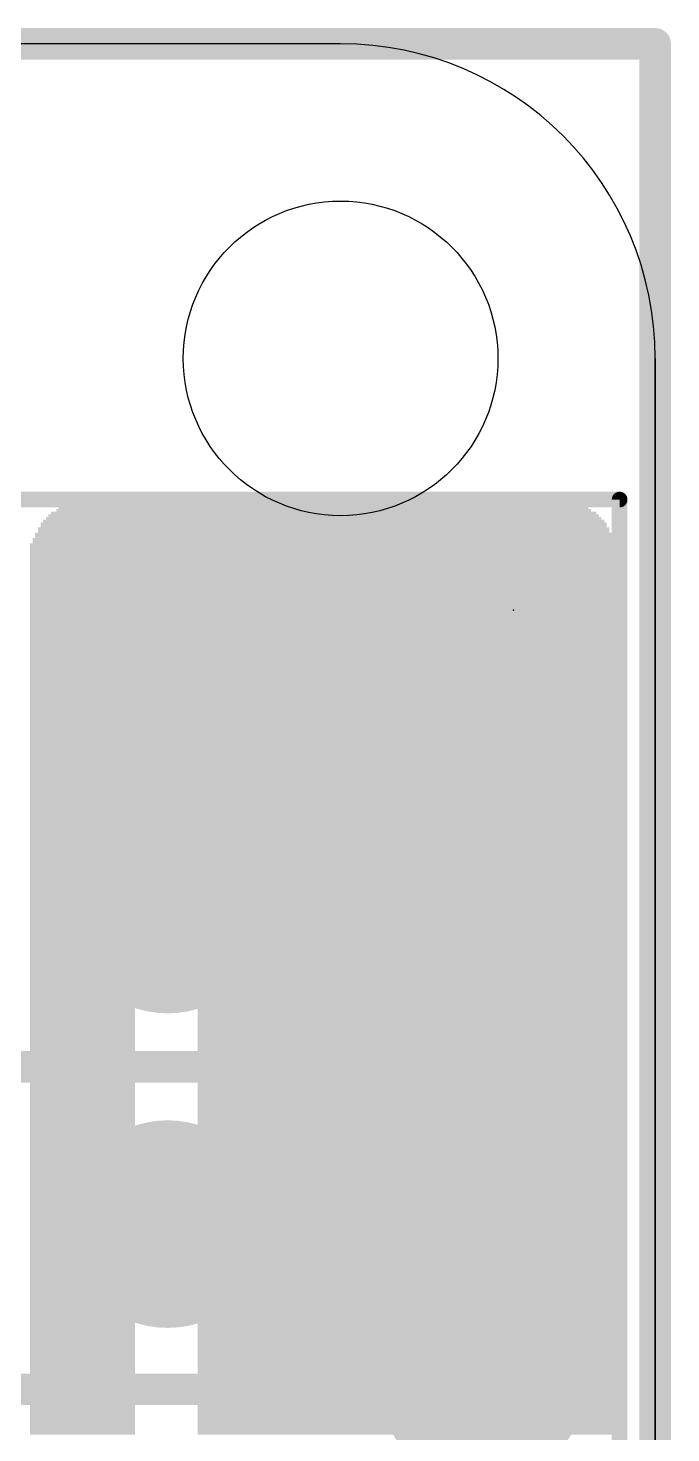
# Model space of a CAD drawing. Extents: x -0.1 to 50.9, y -0.1 to 23.
# Drawn here: x 45.74 to 50.93, y 11.64 to 22.99 of the extents above; entities that cross this region are included whole.
import ezdxf

# ---------------------------------------------------------------- set-up
doc = ezdxf.new("R2010")
doc.units = 0
for name, color, linetype in [('1', 12, 'CONTINUOUS'), ('16', 5, 'CONTINUOUS'), ('17', 110, 'CONTINUOUS'), ('20', 53, 'CONTINUOUS'), ('200', 40, 'CONTINUOUS'), ('21', 40, 'CONTINUOUS'), ('24', 53, 'CONTINUOUS')]:
    doc.layers.add(name, color=color, linetype=linetype)

# ---------------------------------------------------------------- blocks, each defined once
blk = doc.blocks.new('ROUNDP')
at = {"const_width": 0.5}
blk.add_lwpolyline([(0, -0.25, 1), (0, 0.25, 1), (0, -0.25)], format="xyb", dxfattribs=at)
blk = doc.blocks.new('PIE')
at = {"const_width": 0.5}
blk.add_lwpolyline([(0, -0.25, 1), (0, 0.25, 1), (0, -0.25)], format="xyb", dxfattribs=at)
blk = doc.blocks.new('RECT')
blk.add_solid([(-0.5, -0.5), (0.5, -0.5), (-0.5, 0.5), (0.5, 0.5)])

msp = doc.modelspace()

# ---------------------------------------------------------------- linework, layer by layer
at = {"layer": '1', "const_width": 0.254}
for points in [[(50.8, 22.86), (0, 22.86)], [(50.8, 0), (50.8, 22.86)], [(49.403, 14.6), (43.048, 14.6)], [(49.403, 12.06), (49.3395, 11.9965)], [(49.3395, 11.9965), (37.724, 11.9965)]]:
    msp.add_lwpolyline(points, dxfattribs=at)
at = {"layer": '1', "const_width": 0.127}
for points in [[(50.8635, 22.86, 1), (50.7365, 22.86)], [(50.8, 22.7965, 1), (50.8, 22.9235)], [(49.403, 14.5365, 1), (49.403, 14.6635)], [(49.4479, 12.0151, 1), (49.3581, 12.1049)], [(49.2946, 12.0414, 1), (49.3844, 11.9516)], [(49.3395, 11.933, 1), (49.3395, 12.06)]]:
    msp.add_lwpolyline(points, format="xyb", dxfattribs=at)
at = {"layer": '16', "const_width": 0.254}
for points in [[(50.8, 22.86), (0, 22.86)], [(50.8, 0), (50.8, 22.86)]]:
    msp.add_lwpolyline(points, dxfattribs=at)
at = {"layer": '16', "const_width": 0.127}
for points in [[(50.8635, 22.86, 1), (50.7365, 22.86)], [(50.8, 22.7965, 1), (50.8, 22.9235)]]:
    msp.add_lwpolyline(points, format="xyb", dxfattribs=at)
at = {"layer": '20'}
for p, q in [((48.26, 22.86), (2.54, 22.86)), ((50.8, 20.32), (50.8, 2.54)), ((50.8, 2.54), (50.8, 20.32))]:
    msp.add_line(p, q, dxfattribs=at)
msp.add_circle((48.26, 20.32), 1.27, dxfattribs=at)
msp.add_arc((48.26, 20.32), 2.54, 0, 90, dxfattribs=at)
msp.add_arc((48.26, 20.32), 2.54, 0, 90, dxfattribs=at)
at = {"layer": '21', "const_width": 0.127}
for points in [[(34.013, 19.18), (50.513, 19.18)], [(50.513, 19.18), (50.513, 3.68)]]:
    msp.add_lwpolyline(points, dxfattribs=at)
at = {"layer": '21', "const_width": 0.0635}
for points in [[(50.5448, 19.18, 1), (50.4813, 19.18)], [(50.513, 19.1483, 1), (50.513, 19.2117)]]:
    msp.add_lwpolyline(points, format="xyb", dxfattribs=at)
at = {"layer": '24'}
msp.add_point((49.657, 18.288), dxfattribs=at)

# ---------------------------------------------------------------- block references
at = {"layer": '16'}
msp.add_blockref('PIE', (49.657, 18.288), dxfattribs=at)
at = {"layer": '17', "xscale": 1.6764, "yscale": 1.6764, "rotation": 270}
for p in [(46.863, 15.87), (46.863, 15.87), (49.403, 14.6), (49.403, 14.6), (46.863, 13.33), (46.863, 13.33), (49.403, 12.06), (49.403, 12.06)]:
    msp.add_blockref('ROUNDP', p, dxfattribs=at)
at = {"layer": '200'}
for p, xscale, yscale in [((48.1228, 19.177), 3.8506, 0.0213), ((48.1228, 19.05), 4.445, 0.0213), ((48.1228, 19.0712), 4.4044, 0.0211), ((48.1228, 19.0923), 4.318, 0.0211), ((48.1228, 19.1135), 4.2774, 0.0213), ((48.1228, 19.1347), 4.191, 0.0211), ((48.1228, 19.1558), 4.064, 0.0211), ((48.1228, 18.9442), 4.6126, 0.0211), ((48.1228, 18.9865), 4.572, 0.0213), ((48.1228, 18.9653), 4.572, 0.0211), ((48.1228, 19.0077), 4.5314, 0.0211), ((48.1228, 19.0288), 4.4856, 0.0211), ((48.1228, 18.8595), 4.699, 0.0213), ((48.1228, 18.8383), 4.699, 0.0211), ((48.1228, 18.9018), 4.6584, 0.0211), ((48.1228, 18.8807), 4.6584, 0.0211), ((48.1228, 18.923), 4.6126, 0.0213), ((48.1228, 18.8172), 4.7396, 0.0211), ((48.1228, 18.796), 4.7396, 0.0213), ((48.1228, 18.7748), 4.7396, 0.0211), ((48.1228, 18.7537), 4.7396, 0.0211), ((48.1228, 18.7325), 4.7396, 0.0213), ((48.1228, 18.7113), 4.7396, 0.0211), ((48.1228, 18.6902), 4.7396, 0.0211), ((48.1228, 18.669), 4.7396, 0.0213), ((48.1228, 18.6478), 4.7396, 0.0211), ((48.1228, 18.6267), 4.7396, 0.0211), ((48.1228, 18.6055), 4.7396, 0.0213), ((48.1228, 18.5843), 4.7396, 0.0211), ((48.1228, 18.5632), 4.7396, 0.0211), ((48.1228, 18.542), 4.7396, 0.0213), ((48.1228, 18.5208), 4.7396, 0.0211), ((48.1228, 18.4997), 4.7396, 0.0211), ((48.1228, 18.4785), 4.7396, 0.0213), ((48.1228, 18.4573), 4.7396, 0.0211), ((48.1228, 18.4362), 4.7396, 0.0211), ((48.1228, 18.415), 4.7396, 0.0213), ((48.1228, 18.3938), 4.7396, 0.0211), ((48.1228, 18.3727), 4.7396, 0.0211), ((48.1228, 18.3515), 4.7396, 0.0213), ((48.1228, 18.3303), 4.7396, 0.0211), ((48.1228, 18.3092), 4.7396, 0.0211), ((48.1228, 18.288), 4.7396, 0.0213), ((48.1228, 18.2668), 4.7396, 0.0211), ((48.1228, 18.2457), 4.7396, 0.0211), ((48.1228, 18.2245), 4.7396, 0.0213), ((48.1228, 18.2033), 4.7396, 0.0211), ((48.1228, 18.1822), 4.7396, 0.0211), ((48.1228, 18.161), 4.7396, 0.0213), ((48.1228, 18.1398), 4.7396, 0.0211), ((48.1228, 18.1187), 4.7396, 0.0211), ((48.1228, 18.0975), 4.7396, 0.0213), ((48.1228, 18.0763), 4.7396, 0.0211), ((48.1228, 18.0552), 4.7396, 0.0211), ((48.1228, 18.034), 4.7396, 0.0213), ((48.1228, 18.0128), 4.7396, 0.0211), ((48.1228, 17.9917), 4.7396, 0.0211), ((48.1228, 17.9705), 4.7396, 0.0213), ((48.1228, 17.9493), 4.7396, 0.0211), ((48.1228, 17.9282), 4.7396, 0.0211), ((48.1228, 17.907), 4.7396, 0.0213), ((48.1228, 17.8858), 4.7396, 0.0211), ((48.1228, 17.8647), 4.7396, 0.0211), ((48.1228, 17.8435), 4.7396, 0.0213), ((48.1228, 17.8223), 4.7396, 0.0211), ((48.1228, 17.8012), 4.7396, 0.0211), ((48.1228, 17.78), 4.7396, 0.0213), ((48.1228, 17.7588), 4.7396, 0.0211), ((48.1228, 17.7377), 4.7396, 0.0211), ((48.1228, 17.7165), 4.7396, 0.0213), ((48.1228, 17.6953), 4.7396, 0.0211), ((48.1228, 17.6742), 4.7396, 0.0211), ((48.1228, 17.653), 4.7396, 0.0213), ((48.1228, 17.6318), 4.7396, 0.0211), ((48.1228, 17.6107), 4.7396, 0.0211), ((48.1228, 17.5895), 4.7396, 0.0213), ((48.1228, 17.5683), 4.7396, 0.0211), ((48.1228, 17.5472), 4.7396, 0.0211), ((48.1228, 17.526), 4.7396, 0.0213), ((48.1228, 17.5048), 4.7396, 0.0211), ((48.1228, 17.4837), 4.7396, 0.0211), ((48.1228, 17.4625), 4.7396, 0.0213), ((48.1228, 17.4413), 4.7396, 0.0211), ((48.1228, 17.4202), 4.7396, 0.0211), ((48.1228, 17.399), 4.7396, 0.0213), ((48.1228, 17.3778), 4.7396, 0.0211), ((48.1228, 17.3567), 4.7396, 0.0211), ((48.1228, 17.3355), 4.7396, 0.0213), ((48.1228, 17.3143), 4.7396, 0.0211), ((48.1228, 17.2932), 4.7396, 0.0211), ((48.1228, 17.272), 4.7396, 0.0213), ((48.1228, 17.2508), 4.7396, 0.0211), ((48.1228, 17.2297), 4.7396, 0.0211), ((48.1228, 17.2085), 4.7396, 0.0213), ((48.1228, 17.1873), 4.7396, 0.0211), ((48.1228, 17.1662), 4.7396, 0.0211), ((48.1228, 17.145), 4.7396, 0.0213), ((48.1228, 17.1238), 4.7396, 0.0211), ((48.1228, 17.1027), 4.7396, 0.0211), ((48.1228, 17.0815), 4.7396, 0.0213), ((48.1228, 17.0603), 4.7396, 0.0211), ((48.1228, 17.0392), 4.7396, 0.0211), ((48.1228, 17.018), 4.7396, 0.0213), ((48.1228, 16.9968), 4.7396, 0.0211), ((48.1228, 16.9757), 4.7396, 0.0211), ((48.1228, 16.9545), 4.7396, 0.0213), ((48.1228, 16.9333), 4.7396, 0.0211), ((48.1228, 16.9122), 4.7396, 0.0211), ((48.1228, 16.891), 4.7396, 0.0213), ((48.1228, 16.8698), 4.7396, 0.0211), ((48.1228, 16.8487), 4.7396, 0.0211), ((48.1228, 16.8275), 4.7396, 0.0213), ((48.1228, 16.8063), 4.7396, 0.0211), ((48.1228, 16.7852), 4.7396, 0.0211), ((48.1228, 16.764), 4.7396, 0.0213), ((48.1228, 16.7428), 4.7396, 0.0211), ((48.1228, 16.7217), 4.7396, 0.0211), ((48.1228, 16.7005), 4.7396, 0.0213), ((48.1228, 16.6793), 4.7396, 0.0211), ((48.1228, 16.6582), 4.7396, 0.0211), ((48.1228, 16.637), 4.7396, 0.0213), ((48.1228, 16.6158), 4.7396, 0.0211), ((48.1228, 16.5947), 4.7396, 0.0211), ((48.1228, 16.5735), 4.7396, 0.0213), ((48.1228, 16.5523), 4.7396, 0.0211), ((48.1228, 16.5312), 4.7396, 0.0211), ((48.1228, 16.51), 4.7396, 0.0213), ((48.1228, 16.4888), 4.7396, 0.0211), ((48.1228, 16.4677), 4.7396, 0.0211), ((48.1228, 16.4465), 4.7396, 0.0213), ((48.1228, 16.4253), 4.7396, 0.0211), ((48.1228, 16.4042), 4.7396, 0.0211), ((48.1228, 16.383), 4.7396, 0.0213), ((48.1228, 16.3618), 4.7396, 0.0211), ((48.1228, 16.3407), 4.7396, 0.0211), ((48.1228, 16.3195), 4.7396, 0.0213), ((48.1228, 16.2983), 4.7396, 0.0211), ((48.1228, 16.2772), 4.7396, 0.0211), ((48.1228, 16.256), 4.7396, 0.0213), ((48.1228, 16.2348), 4.7396, 0.0211), ((48.1228, 16.2137), 4.7396, 0.0211), ((48.1228, 16.1925), 4.7396, 0.0213), ((48.1228, 16.1713), 4.7396, 0.0211), ((48.1228, 16.1502), 4.7396, 0.0211), ((48.1228, 16.129), 4.7396, 0.0213), ((46.2496, 16.1078), 0.9931, 0.0211), ((48.7147, 16.1078), 3.556, 0.0211), ((46.2178, 16.0655), 0.9296, 0.0213), ((46.1975, 16.0232), 0.889, 0.0211), ((46.2293, 16.0867), 0.9525, 0.0211), ((46.2077, 16.0443), 0.9093, 0.0211), ((46.1861, 16.002), 0.8661, 0.0213), ((48.7363, 16.0867), 3.5128, 0.0211), ((48.7578, 16.0655), 3.4696, 0.0213), ((48.768, 16.0443), 3.4493, 0.0211), ((48.768, 16.0232), 3.4493, 0.0211), ((48.7782, 16.002), 3.429, 0.0213), ((46.1759, 15.9597), 0.8458, 0.0211), ((46.1759, 15.9385), 0.8458, 0.0213), ((46.1759, 15.9173), 0.8458, 0.0211), ((46.1759, 15.8962), 0.8458, 0.0211), ((46.1759, 15.875), 0.8458, 0.0213), ((46.1861, 15.9808), 0.8661, 0.0211), ((48.7896, 15.9808), 3.4061, 0.0211), ((48.7896, 15.9597), 3.4061, 0.0211), ((48.7896, 15.9385), 3.4061, 0.0213), ((48.7998, 15.9173), 3.3858, 0.0211), ((48.7998, 15.8962), 3.3858, 0.0211), ((48.7998, 15.875), 3.3858, 0.0213), ((46.1759, 15.8538), 0.8458, 0.0211), ((46.1759, 15.8327), 0.8458, 0.0211), ((46.1759, 15.8115), 0.8458, 0.0213), ((46.1759, 15.7903), 0.8458, 0.0211), ((46.1759, 15.7692), 0.8458, 0.0211), ((48.7998, 15.8538), 3.3858, 0.0211), ((48.7998, 15.8327), 3.3858, 0.0211), ((48.7998, 15.8115), 3.3858, 0.0213), ((48.7998, 15.7903), 3.3858, 0.0211), ((48.7998, 15.7692), 3.3858, 0.0211), ((46.1759, 15.748), 0.8458, 0.0213), ((46.1759, 15.7268), 0.8458, 0.0211), ((46.1759, 15.7057), 0.8458, 0.0211), ((46.1759, 15.6845), 0.8458, 0.0213), ((46.1759, 15.6633), 0.8458, 0.0211), ((48.7998, 15.748), 3.3858, 0.0213), ((48.7998, 15.7268), 3.3858, 0.0211), ((48.7998, 15.7057), 3.3858, 0.0211), ((48.7998, 15.6845), 3.3858, 0.0213), ((48.7998, 15.6633), 3.3858, 0.0211), ((46.1759, 15.6422), 0.8458, 0.0211), ((46.1759, 15.621), 0.8458, 0.0213), ((46.1759, 15.5998), 0.8458, 0.0211), ((46.1759, 15.5787), 0.8458, 0.0211), ((46.1759, 15.5575), 0.8458, 0.0213), ((46.1759, 15.5363), 0.8458, 0.0211), ((48.7998, 15.6422), 3.3858, 0.0211), ((48.7998, 15.621), 3.3858, 0.0213), ((48.7998, 15.5998), 3.3858, 0.0211), ((48.7998, 15.5787), 3.3858, 0.0211), ((48.7998, 15.5575), 3.3858, 0.0213), ((48.7998, 15.5363), 3.3858, 0.0211), ((46.1759, 15.5152), 0.8458, 0.0211), ((46.1759, 15.494), 0.8458, 0.0213), ((46.1759, 15.4728), 0.8458, 0.0211), ((46.1759, 15.4517), 0.8458, 0.0211), ((46.1759, 15.4305), 0.8458, 0.0213), ((48.7998, 15.5152), 3.3858, 0.0211), ((48.7998, 15.494), 3.3858, 0.0213), ((48.7998, 15.4728), 3.3858, 0.0211), ((48.7998, 15.4517), 3.3858, 0.0211), ((48.7998, 15.4305), 3.3858, 0.0213), ((46.1759, 15.4093), 0.8458, 0.0211), ((46.1759, 15.3882), 0.8458, 0.0211), ((46.1759, 15.367), 0.8458, 0.0213), ((46.1759, 15.3458), 0.8458, 0.0211), ((46.1759, 15.3247), 0.8458, 0.0211), ((46.1759, 15.3035), 0.8458, 0.0213), ((48.7998, 15.4093), 3.3858, 0.0211), ((48.7998, 15.3882), 3.3858, 0.0211), ((48.7998, 15.367), 3.3858, 0.0213), ((48.7998, 15.3458), 3.3858, 0.0211), ((48.7998, 15.3247), 3.3858, 0.0211), ((48.7998, 15.3035), 3.3858, 0.0213), ((46.1759, 15.2823), 0.8458, 0.0211), ((46.1759, 15.2612), 0.8458, 0.0211), ((46.1759, 15.24), 0.8458, 0.0213), ((46.1759, 15.2188), 0.8458, 0.0211), ((46.1759, 15.1977), 0.8458, 0.0211), ((48.7998, 15.2823), 3.3858, 0.0211), ((48.7998, 15.2612), 3.3858, 0.0211), ((48.7998, 15.24), 3.3858, 0.0213), ((48.7998, 15.2188), 3.3858, 0.0211), ((48.7998, 15.1977), 3.3858, 0.0211), ((46.1759, 15.1765), 0.8458, 0.0213), ((46.1759, 15.1553), 0.8458, 0.0211), ((46.1759, 15.1342), 0.8458, 0.0211), ((46.1759, 15.113), 0.8458, 0.0213), ((46.1759, 15.0918), 0.8458, 0.0211), ((48.7998, 15.1765), 3.3858, 0.0213), ((48.7998, 15.1553), 3.3858, 0.0211), ((48.7998, 15.1342), 3.3858, 0.0211), ((48.7998, 15.113), 3.3858, 0.0213), ((48.7998, 15.0918), 3.3858, 0.0211), ((46.1759, 15.0707), 0.8458, 0.0211), ((46.1759, 15.0495), 0.8458, 0.0213), ((46.1759, 15.0283), 0.8458, 0.0211), ((46.1759, 15.0072), 0.8458, 0.0211), ((46.1759, 14.986), 0.8458, 0.0213), ((46.1759, 14.9648), 0.8458, 0.0211), ((48.7998, 15.0707), 3.3858, 0.0211), ((48.7998, 15.0495), 3.3858, 0.0213), ((48.7998, 15.0283), 3.3858, 0.0211), ((48.7998, 15.0072), 3.3858, 0.0211), ((48.7998, 14.986), 3.3858, 0.0213), ((48.7998, 14.9648), 3.3858, 0.0211), ((46.1759, 14.9437), 0.8458, 0.0211), ((46.1759, 14.9225), 0.8458, 0.0213), ((46.1759, 14.9013), 0.8458, 0.0211), ((46.1759, 14.8802), 0.8458, 0.0211), ((46.1759, 14.859), 0.8458, 0.0213), ((48.7998, 14.9437), 3.3858, 0.0211), ((48.7998, 14.9225), 3.3858, 0.0213), ((48.7998, 14.9013), 3.3858, 0.0211), ((48.7998, 14.8802), 3.3858, 0.0211), ((48.7998, 14.859), 3.3858, 0.0213), ((46.1759, 14.8378), 0.8458, 0.0211), ((46.1759, 14.8167), 0.8458, 0.0211), ((46.1759, 14.7955), 0.8458, 0.0213), ((46.1759, 14.7743), 0.8458, 0.0211), ((46.1759, 14.7532), 0.8458, 0.0211), ((48.7998, 14.8378), 3.3858, 0.0211), ((48.7998, 14.8167), 3.3858, 0.0211), ((48.7998, 14.7955), 3.3858, 0.0213), ((48.7998, 14.7743), 3.3858, 0.0211), ((48.7998, 14.7532), 3.3858, 0.0211), ((46.1759, 14.732), 0.8458, 0.0213), ((46.1759, 14.7108), 0.8458, 0.0211), ((46.1759, 14.6897), 0.8458, 0.0211), ((46.1759, 14.6685), 0.8458, 0.0213), ((46.1759, 14.6473), 0.8458, 0.0211), ((46.1759, 14.6262), 0.8458, 0.0211), ((48.7998, 14.732), 3.3858, 0.0213), ((48.7998, 14.7108), 3.3858, 0.0211), ((48.7998, 14.6897), 3.3858, 0.0211), ((48.7998, 14.6685), 3.3858, 0.0213), ((48.7998, 14.6473), 3.3858, 0.0211), ((48.7998, 14.6262), 3.3858, 0.0211), ((46.1759, 14.605), 0.8458, 0.0213), ((46.1759, 14.5838), 0.8458, 0.0211), ((46.1759, 14.5627), 0.8458, 0.0211), ((46.1759, 14.5415), 0.8458, 0.0213), ((46.1759, 14.5203), 0.8458, 0.0211), ((48.7998, 14.605), 3.3858, 0.0213), ((48.7998, 14.5838), 3.3858, 0.0211), ((48.7998, 14.5627), 3.3858, 0.0211), ((48.7998, 14.5415), 3.3858, 0.0213), ((48.7998, 14.5203), 3.3858, 0.0211), ((46.1759, 14.4992), 0.8458, 0.0211), ((46.1759, 14.478), 0.8458, 0.0213), ((46.1759, 14.4568), 0.8458, 0.0211), ((46.1759, 14.4357), 0.8458, 0.0211), ((46.1759, 14.4145), 0.8458, 0.0213), ((48.7998, 14.4992), 3.3858, 0.0211), ((48.7998, 14.478), 3.3858, 0.0213), ((48.7998, 14.4568), 3.3858, 0.0211), ((48.7998, 14.4357), 3.3858, 0.0211), ((48.7998, 14.4145), 3.3858, 0.0213), ((46.1759, 14.3933), 0.8458, 0.0211), ((46.1759, 14.3722), 0.8458, 0.0211), ((46.1759, 14.351), 0.8458, 0.0213), ((46.1759, 14.3298), 0.8458, 0.0211), ((46.1759, 14.3087), 0.8458, 0.0211), ((46.1759, 14.2875), 0.8458, 0.0213), ((48.7998, 14.3933), 3.3858, 0.0211), ((48.7998, 14.3722), 3.3858, 0.0211), ((48.7998, 14.351), 3.3858, 0.0213), ((48.7998, 14.3298), 3.3858, 0.0211), ((48.7998, 14.3087), 3.3858, 0.0211), ((48.7998, 14.2875), 3.3858, 0.0213), ((46.1759, 14.2663), 0.8458, 0.0211), ((46.1759, 14.2452), 0.8458, 0.0211), ((46.1759, 14.224), 0.8458, 0.0213), ((46.1759, 14.2028), 0.8458, 0.0211), ((46.1759, 14.1817), 0.8458, 0.0211), ((48.7998, 14.2663), 3.3858, 0.0211), ((48.7998, 14.2452), 3.3858, 0.0211), ((48.7998, 14.224), 3.3858, 0.0213), ((48.7998, 14.2028), 3.3858, 0.0211), ((48.7998, 14.1817), 3.3858, 0.0211), ((46.1759, 14.1605), 0.8458, 0.0213), ((46.1759, 14.1393), 0.8458, 0.0211), ((46.1759, 14.1182), 0.8458, 0.0211), ((46.1759, 14.097), 0.8458, 0.0213), ((46.1759, 14.0758), 0.8458, 0.0211), ((46.1759, 14.0547), 0.8458, 0.0211), ((48.7998, 14.1605), 3.3858, 0.0213), ((48.7998, 14.1393), 3.3858, 0.0211), ((48.7998, 14.1182), 3.3858, 0.0211), ((48.7998, 14.097), 3.3858, 0.0213), ((48.7998, 14.0758), 3.3858, 0.0211), ((48.7998, 14.0547), 3.3858, 0.0211), ((46.1759, 14.0335), 0.8458, 0.0213), ((46.1759, 14.0123), 0.8458, 0.0211), ((46.1759, 13.9912), 0.8458, 0.0211), ((46.1759, 13.97), 0.8458, 0.0213), ((46.1759, 13.9488), 0.8458, 0.0211), ((48.7998, 14.0335), 3.3858, 0.0213), ((48.7998, 14.0123), 3.3858, 0.0211), ((48.7998, 13.9912), 3.3858, 0.0211), ((48.7998, 13.97), 3.3858, 0.0213), ((48.7998, 13.9488), 3.3858, 0.0211), ((46.1759, 13.9277), 0.8458, 0.0211), ((46.1759, 13.9065), 0.8458, 0.0213), ((46.1759, 13.8853), 0.8458, 0.0211), ((46.1759, 13.8642), 0.8458, 0.0211), ((46.1759, 13.843), 0.8458, 0.0213), ((48.7998, 13.9277), 3.3858, 0.0211), ((48.7998, 13.9065), 3.3858, 0.0213), ((48.7998, 13.8853), 3.3858, 0.0211), ((48.7998, 13.8642), 3.3858, 0.0211), ((48.7998, 13.843), 3.3858, 0.0213), ((46.1759, 13.8218), 0.8458, 0.0211), ((46.1759, 13.8007), 0.8458, 0.0211), ((46.1759, 13.7795), 0.8458, 0.0213), ((46.1759, 13.7583), 0.8458, 0.0211), ((46.1759, 13.7372), 0.8458, 0.0211), ((46.1759, 13.716), 0.8458, 0.0213), ((48.7998, 13.8218), 3.3858, 0.0211), ((48.7998, 13.8007), 3.3858, 0.0211), ((48.7998, 13.7795), 3.3858, 0.0213), ((48.7998, 13.7583), 3.3858, 0.0211), ((48.7998, 13.7372), 3.3858, 0.0211), ((48.7998, 13.716), 3.3858, 0.0213), ((46.1759, 13.6948), 0.8458, 0.0211), ((46.1759, 13.6737), 0.8458, 0.0211), ((46.1759, 13.6525), 0.8458, 0.0213), ((46.1759, 13.6313), 0.8458, 0.0211), ((46.1759, 13.6102), 0.8458, 0.0211), ((48.7998, 13.6948), 3.3858, 0.0211), ((48.7998, 13.6737), 3.3858, 0.0211), ((48.7998, 13.6525), 3.3858, 0.0213), ((48.7998, 13.6313), 3.3858, 0.0211), ((48.7998, 13.6102), 3.3858, 0.0211), ((46.1759, 13.589), 0.8458, 0.0213), ((46.1759, 13.5678), 0.8458, 0.0211), ((46.1759, 13.5467), 0.8458, 0.0211), ((46.1759, 13.5255), 0.8458, 0.0213), ((46.1759, 13.5043), 0.8458, 0.0211), ((48.7998, 13.589), 3.3858, 0.0213), ((48.7998, 13.5678), 3.3858, 0.0211), ((48.7998, 13.5467), 3.3858, 0.0211), ((48.7998, 13.5255), 3.3858, 0.0213), ((48.7998, 13.5043), 3.3858, 0.0211), ((46.1759, 13.4832), 0.8458, 0.0211), ((46.1759, 13.462), 0.8458, 0.0213), ((46.1759, 13.4408), 0.8458, 0.0211), ((46.1759, 13.4197), 0.8458, 0.0211), ((46.1759, 13.3985), 0.8458, 0.0213), ((46.1759, 13.3773), 0.8458, 0.0211), ((48.7998, 13.4832), 3.3858, 0.0211), ((48.7998, 13.462), 3.3858, 0.0213), ((48.7998, 13.4408), 3.3858, 0.0211), ((48.7998, 13.4197), 3.3858, 0.0211), ((48.7998, 13.3985), 3.3858, 0.0213), ((48.7998, 13.3773), 3.3858, 0.0211), ((46.1759, 13.3562), 0.8458, 0.0211), ((46.1759, 13.335), 0.8458, 0.0213), ((46.1759, 13.3138), 0.8458, 0.0211), ((46.1759, 13.2927), 0.8458, 0.0211), ((46.1759, 13.2715), 0.8458, 0.0213), ((48.7998, 13.3562), 3.3858, 0.0211), ((48.7998, 13.335), 3.3858, 0.0213), ((48.7998, 13.3138), 3.3858, 0.0211), ((48.7998, 13.2927), 3.3858, 0.0211), ((48.7998, 13.2715), 3.3858, 0.0213), ((46.1759, 13.2503), 0.8458, 0.0211), ((46.1759, 13.2292), 0.8458, 0.0211), ((46.1759, 13.208), 0.8458, 0.0213), ((46.1759, 13.1868), 0.8458, 0.0211), ((46.1759, 13.1657), 0.8458, 0.0211), ((48.7998, 13.2503), 3.3858, 0.0211), ((48.7998, 13.2292), 3.3858, 0.0211), ((48.7998, 13.208), 3.3858, 0.0213), ((48.7998, 13.1868), 3.3858, 0.0211), ((48.7998, 13.1657), 3.3858, 0.0211), ((46.1759, 13.1445), 0.8458, 0.0213), ((46.1759, 13.1233), 0.8458, 0.0211), ((46.1759, 13.1022), 0.8458, 0.0211), ((46.1759, 13.081), 0.8458, 0.0213), ((46.1759, 13.0598), 0.8458, 0.0211), ((46.1759, 13.0387), 0.8458, 0.0211), ((48.7998, 13.1445), 3.3858, 0.0213), ((48.7998, 13.1233), 3.3858, 0.0211), ((48.7998, 13.1022), 3.3858, 0.0211), ((48.7998, 13.081), 3.3858, 0.0213), ((48.7998, 13.0598), 3.3858, 0.0211), ((48.7998, 13.0387), 3.3858, 0.0211), ((46.1759, 13.0175), 0.8458, 0.0213), ((46.1759, 12.9963), 0.8458, 0.0211), ((46.1759, 12.9752), 0.8458, 0.0211), ((46.1759, 12.954), 0.8458, 0.0213), ((46.1759, 12.9328), 0.8458, 0.0211), ((48.7998, 13.0175), 3.3858, 0.0213), ((48.7998, 12.9963), 3.3858, 0.0211), ((48.7998, 12.9752), 3.3858, 0.0211), ((48.7998, 12.954), 3.3858, 0.0213), ((48.7998, 12.9328), 3.3858, 0.0211), ((46.1759, 12.9117), 0.8458, 0.0211), ((46.1759, 12.8905), 0.8458, 0.0213), ((46.1759, 12.8693), 0.8458, 0.0211), ((46.1759, 12.8482), 0.8458, 0.0211), ((46.1759, 12.827), 0.8458, 0.0213), ((48.7998, 12.9117), 3.3858, 0.0211), ((48.7998, 12.8905), 3.3858, 0.0213), ((48.7998, 12.8693), 3.3858, 0.0211), ((48.7998, 12.8482), 3.3858, 0.0211), ((48.7998, 12.827), 3.3858, 0.0213), ((46.1759, 12.8058), 0.8458, 0.0211), ((46.1759, 12.7847), 0.8458, 0.0211), ((46.1759, 12.7635), 0.8458, 0.0213), ((46.1759, 12.7423), 0.8458, 0.0211), ((46.1759, 12.7212), 0.8458, 0.0211), ((46.1759, 12.7), 0.8458, 0.0213), ((48.7998, 12.8058), 3.3858, 0.0211), ((48.7998, 12.7847), 3.3858, 0.0211), ((48.7998, 12.7635), 3.3858, 0.0213), ((48.7998, 12.7423), 3.3858, 0.0211), ((48.7998, 12.7212), 3.3858, 0.0211), ((48.7998, 12.7), 3.3858, 0.0213), ((46.1759, 12.6788), 0.8458, 0.0211), ((46.1759, 12.6577), 0.8458, 0.0211), ((46.1759, 12.6365), 0.8458, 0.0213), ((46.1759, 12.6153), 0.8458, 0.0211), ((46.1759, 12.5942), 0.8458, 0.0211), ((48.7998, 12.6788), 3.3858, 0.0211), ((48.7998, 12.6577), 3.3858, 0.0211), ((48.7998, 12.6365), 3.3858, 0.0213), ((48.7998, 12.6153), 3.3858, 0.0211), ((48.7998, 12.5942), 3.3858, 0.0211), ((46.1759, 12.573), 0.8458, 0.0213), ((46.1759, 12.5518), 0.8458, 0.0211), ((46.1759, 12.5307), 0.8458, 0.0211), ((46.1759, 12.5095), 0.8458, 0.0213), ((46.1759, 12.4883), 0.8458, 0.0211), ((46.1759, 12.4672), 0.8458, 0.0211), ((48.7998, 12.573), 3.3858, 0.0213), ((48.7998, 12.5518), 3.3858, 0.0211), ((48.7998, 12.5307), 3.3858, 0.0211), ((48.7998, 12.5095), 3.3858, 0.0213), ((48.7998, 12.4883), 3.3858, 0.0211), ((48.7998, 12.4672), 3.3858, 0.0211), ((46.1759, 12.446), 0.8458, 0.0213), ((46.1759, 12.4248), 0.8458, 0.0211), ((46.1759, 12.4037), 0.8458, 0.0211), ((46.1759, 12.3825), 0.8458, 0.0213), ((46.1759, 12.3613), 0.8458, 0.0211), ((48.7998, 12.446), 3.3858, 0.0213), ((48.7998, 12.4248), 3.3858, 0.0211), ((48.7998, 12.4037), 3.3858, 0.0211), ((48.7998, 12.3825), 3.3858, 0.0213), ((48.7998, 12.3613), 3.3858, 0.0211), ((46.1759, 12.3402), 0.8458, 0.0211), ((46.1759, 12.319), 0.8458, 0.0213), ((46.1759, 12.2978), 0.8458, 0.0211), ((46.1759, 12.2767), 0.8458, 0.0211), ((46.1759, 12.2555), 0.8458, 0.0213), ((48.7998, 12.3402), 3.3858, 0.0211), ((48.7998, 12.319), 3.3858, 0.0213), ((48.7998, 12.2978), 3.3858, 0.0211), ((48.7998, 12.2767), 3.3858, 0.0211), ((48.7998, 12.2555), 3.3858, 0.0213), ((46.1759, 12.2343), 0.8458, 0.0211), ((46.1759, 12.2132), 0.8458, 0.0211), ((46.1759, 12.192), 0.8458, 0.0213), ((46.1759, 12.1708), 0.8458, 0.0211), ((46.1759, 12.1497), 0.8458, 0.0211), ((46.1759, 12.1285), 0.8458, 0.0213), ((48.7998, 12.2343), 3.3858, 0.0211), ((48.7998, 12.2132), 3.3858, 0.0211), ((48.7998, 12.192), 3.3858, 0.0213), ((48.7998, 12.1708), 3.3858, 0.0211), ((48.7998, 12.1497), 3.3858, 0.0211), ((48.7998, 12.1285), 3.3858, 0.0213), ((46.1759, 12.1073), 0.8458, 0.0211), ((46.1759, 12.0862), 0.8458, 0.0211), ((46.1759, 12.065), 0.8458, 0.0213), ((46.1759, 12.0438), 0.8458, 0.0211), ((46.1759, 12.0227), 0.8458, 0.0211), ((48.7998, 12.1073), 3.3858, 0.0211), ((48.7998, 12.0862), 3.3858, 0.0211), ((48.7998, 12.065), 3.3858, 0.0213), ((48.7998, 12.0438), 3.3858, 0.0211), ((48.7998, 12.0227), 3.3858, 0.0211), ((46.1759, 12.0015), 0.8458, 0.0213), ((46.1759, 11.9803), 0.8458, 0.0211), ((46.1759, 11.9592), 0.8458, 0.0211), ((46.1759, 11.938), 0.8458, 0.0213), ((46.1759, 11.9168), 0.8458, 0.0211), ((48.7998, 12.0015), 3.3858, 0.0213), ((48.7998, 11.9803), 3.3858, 0.0211), ((48.7998, 11.9592), 3.3858, 0.0211), ((48.7998, 11.938), 3.3858, 0.0213), ((48.7998, 11.9168), 3.3858, 0.0211), ((46.1759, 11.8957), 0.8458, 0.0211), ((46.1759, 11.8745), 0.8458, 0.0213), ((46.1759, 11.8533), 0.8458, 0.0211), ((46.1759, 11.8322), 0.8458, 0.0211), ((46.1759, 11.811), 0.8458, 0.0213), ((46.1759, 11.7898), 0.8458, 0.0211), ((48.7998, 11.8957), 3.3858, 0.0211), ((48.7998, 11.8745), 3.3858, 0.0213), ((48.7998, 11.8533), 3.3858, 0.0211), ((48.7998, 11.8322), 3.3858, 0.0211), ((48.7998, 11.811), 3.3858, 0.0213), ((48.7998, 11.7898), 3.3858, 0.0211), ((46.1759, 11.7687), 0.8458, 0.0211), ((46.1759, 11.7475), 0.8458, 0.0213), ((46.1759, 11.7263), 0.8458, 0.0211), ((46.1759, 11.7052), 0.8458, 0.0211), ((46.1759, 11.684), 0.8458, 0.0213), ((48.7998, 11.7687), 3.3858, 0.0211), ((48.7998, 11.7475), 3.3858, 0.0213), ((48.7998, 11.7263), 3.3858, 0.0211), ((48.7998, 11.7052), 3.3858, 0.0211), ((48.7998, 11.684), 3.3858, 0.0213), ((46.1759, 11.6628), 0.8458, 0.0211), ((46.1759, 11.6417), 0.8458, 0.0211), ((48.7998, 11.6628), 3.3858, 0.0211), ((48.7998, 11.6417), 3.3858, 0.0211)]:
    msp.add_blockref('RECT', p, dxfattribs=dict(at, xscale=xscale, yscale=yscale))

doc.saveas('drawing.dxf')
